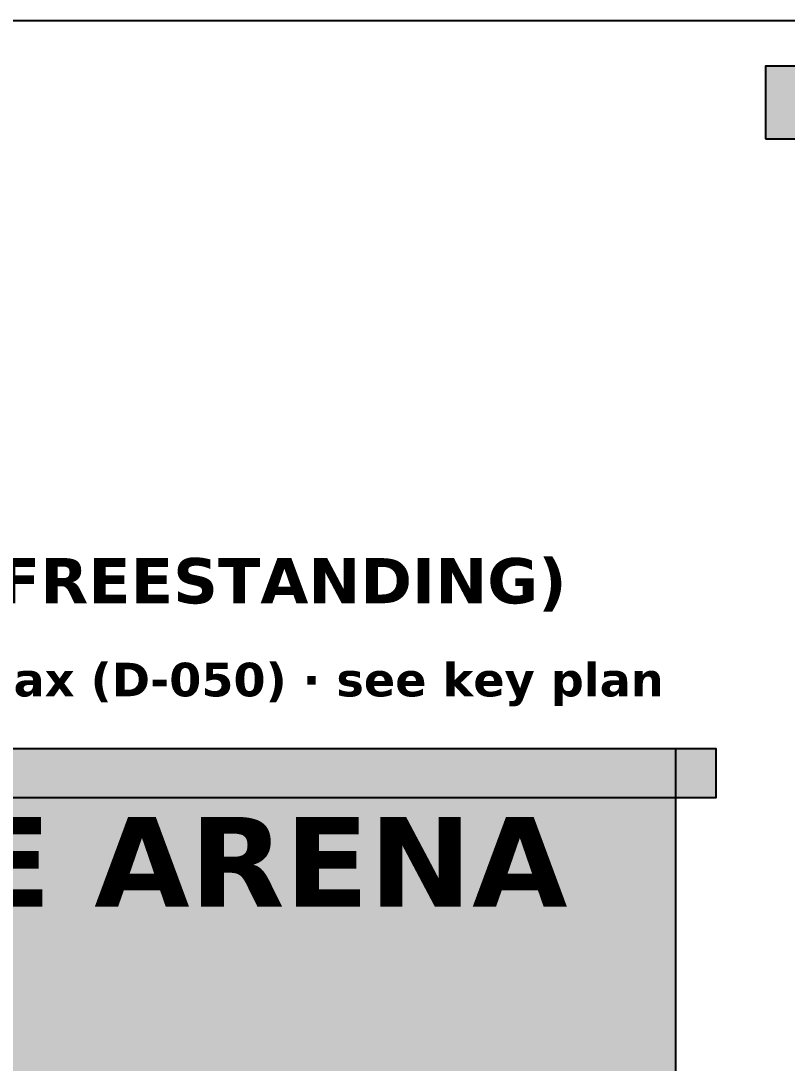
# Model space of a CAD drawing. Header units: inches. Extents: x 0.5 to 16.5, y 0.5 to 10.5.
# Drawn here: x 10.376 to 11.56, y 8.89 to 10.5 of the extents above; entities that cross this region are included whole.
import ezdxf
from ezdxf.enums import TextEntityAlignment as Align

# ---------------------------------------------------------------- set-up
doc = ezdxf.new("R2010")
doc.units = ezdxf.units.IN
doc.header["$MEASUREMENT"] = 0
for name, color, linetype in [('A-ELEV-FILL', 7, 'Continuous'), ('A-ELEV-IDEN', 7, 'Continuous'), ('A-ELEV-OTLN', 7, 'Continuous'), ('A-ELEV-SIGN', 7, 'Continuous'), ('G-ANNO-TTLB', 7, 'Continuous')]:
    doc.layers.add(name, color=color, linetype=linetype)
doc.styles.add('KS-BOLD', font='DejaVuSans-Bold.ttf')

msp = doc.modelspace()

# ---------------------------------------------------------------- hatches: boundary and pattern name
at = {"layer": 'A-ELEV-FILL', "true_color": 0xd8ccb0}
msp.add_hatch(color=7, dxfattribs=at).paths.add_polyline_path([(8.6375, 6.25), (9.1375, 6.25), (9.1375, 7.6312), (9.1375, 7.6312), (9.1394, 7.6799), (9.145, 7.7283), (9.1543, 7.7763), (9.1673, 7.8237), (9.1839, 7.8703), (9.2041, 7.9159), (9.2277, 7.9602), (9.2547, 8.0031), (9.285, 8.0445), (9.3183, 8.084), (9.3546, 8.1216), (9.3938, 8.1572), (9.4356, 8.1904), (9.4798, 8.2213), (9.5264, 8.2497), (9.575, 8.2754), (9.6255, 8.2983), (9.6777, 8.3184), (9.7312, 8.3355), (9.786, 8.3497), (9.8418, 8.3607), (9.8983, 8.3686), (9.9553, 8.3734), (10.0125, 8.375), (10.0697, 8.3734), (10.1267, 8.3686), (10.1832, 8.3607), (10.239, 8.3497), (10.2938, 8.3355), (10.3473, 8.3184), (10.3995, 8.2983), (10.45, 8.2754), (10.4986, 8.2497), (10.5452, 8.2213), (10.5894, 8.1904), (10.6312, 8.1572), (10.6704, 8.1216), (10.7067, 8.084), (10.74, 8.0445), (10.7703, 8.0031), (10.7973, 7.9602), (10.8209, 7.9159), (10.8411, 7.8703), (10.8577, 7.8237), (10.8707, 7.7763), (10.88, 7.7283), (10.8856, 7.6799), (10.8875, 7.6312), (10.8875, 7.6312), (10.8875, 6.25), (11.3875, 6.25), (11.3875, 9.375), (8.6375, 9.375)])
at = {"layer": 'A-ELEV-OTLN', "true_color": 0xd8ccb0}
for points in [[(11.5262, 10.3175), (15.8387, 10.3175), (15.8387, 10.43), (11.5262, 10.43)], [(8.575, 9.3), (11.45, 9.3), (11.45, 9.375), (8.575, 9.375)]]:
    msp.add_hatch(color=7, dxfattribs=at).paths.add_polyline_path(points)

# ---------------------------------------------------------------- linework, layer by layer
at = {"layer": 'A-ELEV-OTLN'}
msp.add_line((8.575, 9.3), (11.45, 9.3), dxfattribs=at)
for points in [[(11.5262, 10.3175), (15.8387, 10.3175), (15.8387, 10.43), (11.5262, 10.43)], [(8.575, 9.3), (11.45, 9.3), (11.45, 9.375), (8.575, 9.375)]]:
    msp.add_lwpolyline(points, close=True, dxfattribs=at)
msp.add_lwpolyline([(11.3875, 6.25), (11.3875, 9.375), (8.6375, 9.375), (8.6375, 6.25)], dxfattribs=at)
at = {"layer": 'G-ANNO-TTLB'}
msp.add_lwpolyline([(0.5, 0.5), (16.5, 0.5), (16.5, 10.5), (0.5, 10.5)], close=True, dxfattribs=at)

# ---------------------------------------------------------------- texts
at = {"layer": 'A-ELEV-IDEN', "style": 'KS-BOLD'}
for s, height, p in [('GRAND ENTRANCE PORTAL (FREESTANDING)', 0.07, (10.0125, 9.6)), ("30' in front of the E1 doors (D-046) · 50' max (D-050) · see key plan", 0.052, (10.0125, 9.4563))]:
    msp.add_text(s, height=height, dxfattribs=at).set_placement(p, align=Align.CENTER)
at = {"layer": 'A-ELEV-SIGN', "style": 'KS-BOLD'}
msp.add_text('TROJAN HORSE ARENA', height=0.138889, dxfattribs=at).set_placement((10.0125, 9.1312), align=Align.CENTER)

doc.saveas('drawing.dxf')
